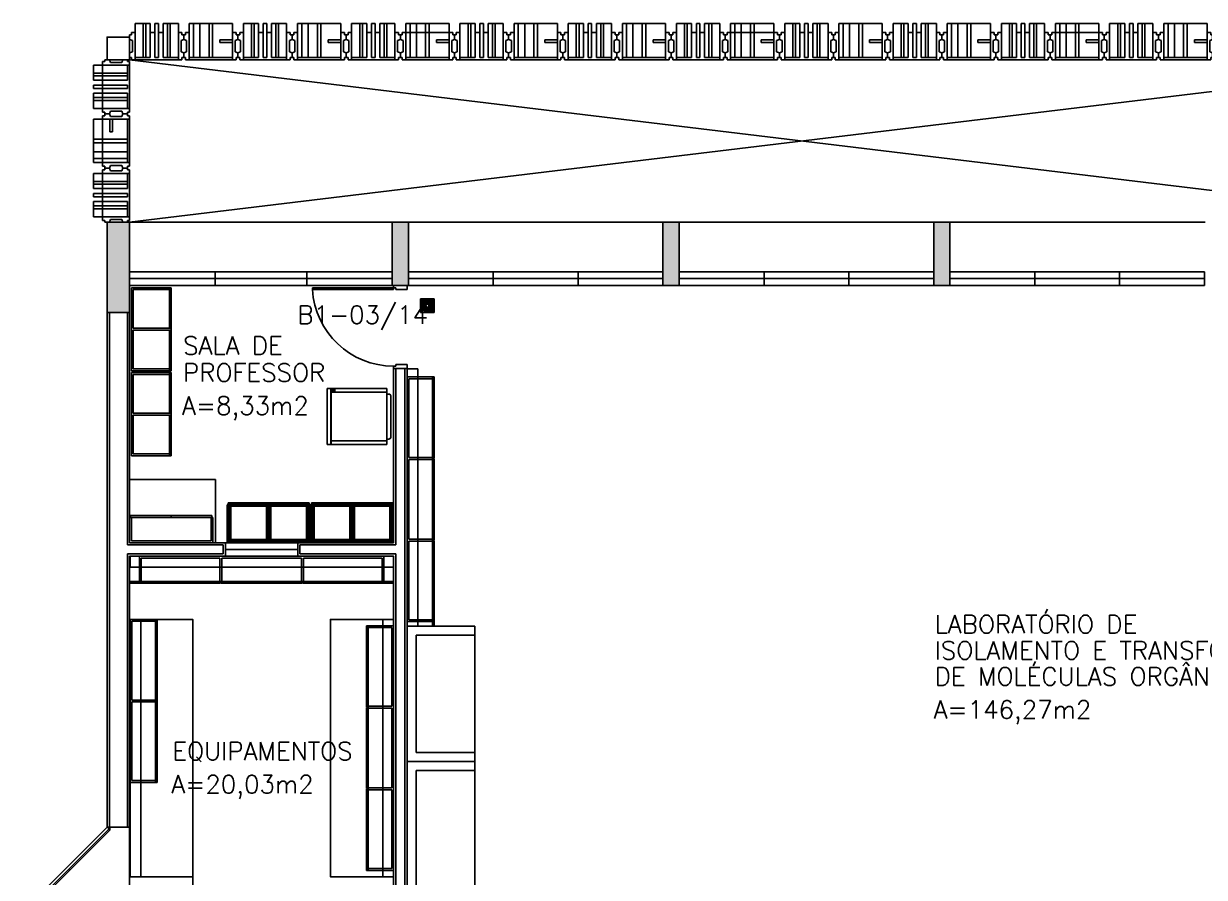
# Model space of a CAD drawing. Header units: inches. Extents: x -15 to 119, y -6 to 56.
# Drawn here: x -1.38 to 11.71, y 40.47 to 49.93 of the extents above; entities that cross this region are included whole.
import ezdxf

# ---------------------------------------------------------------- set-up
doc = ezdxf.new("R2010")
doc.units = ezdxf.units.IN
doc.header["$MEASUREMENT"] = 0
doc.header["$PDMODE"] = 1
doc.linetypes.add('HIDDEN', pattern=[9.525, 6.35, -3.175])
doc.linetypes.add('HIDDEN2', pattern=[4.7625, 3.175, -1.5875])
doc.layers.get('0').update_dxf_attribs({"linetype": 'CONTINUOUS'})
for name, color, linetype in [('ar-acesso', 2, 'CONTINUOUS'), ('ar-alv', 2, 'CONTINUOUS'), ('ar-armario180', 1, 'CONTINUOUS'), ('ar-armarioproj', 1, 'HIDDEN'), ('ar-brs', 1, 'CONTINUOUS'), ('ar-cap', 2, 'CONTINUOUS'), ('ar-castelo', 2, 'CONTINUOUS'), ('ar-copa', 1, 'CONTINUOUS'), ('ar-esq', 2, 'CONTINUOUS'), ('ar-estc', 3, 'CONTINUOUS'), ('ar-estc-b', 253, 'CONTINUOUS'), ('ar-porta', 1, 'CONTINUOUS'), ('ar-ralo', 1, 'CONTINUOUS'), ('ar-reboco', 2, 'CONTINUOUS'), ('ar-xis', 1, 'CONTINUOUS'), ('armario piso-teto', 2, 'CONTINUOUS'), ('armario-proj', 1, 'HIDDEN2'), ('armariop-t01', 1, 'CONTINUOUS'), ('banc', 1, 'CONTINUOUS'), ('brs-proj', 1, 'HIDDEN'), ('brs1', 2, 'CONTINUOUS'), ('brs2', 1, 'CONTINUOUS'), ('brs3', 1, 'CONTINUOUS'), ('brs4', 1, 'CONTINUOUS'), ('brs5', 1, 'CONTINUOUS'), ('cap01', 2, 'CONTINUOUS'), ('cap02', 1, 'CONTINUOUS'), ('cong', 7, 'CONTINUOUS'), ('COZ1', 1, 'CONTINUOUS'), ('COZ2', 1, 'CONTINUOUS'), ('ENDEREÇO', 2, 'CONTINUOUS'), ('esq-01', 3, 'CONTINUOUS'), ('esq-02', 2, 'CONTINUOUS'), ('estc-01', 3, 'CONTINUOUS'), ('h-estc', 8, 'CONTINUOUS'), ('ptm', 2, 'CONTINUOUS'), ('ralo', 1, 'HIDDEN2')]:
    doc.layers.add(name, color=color, linetype=linetype)
doc.styles.add('UNB-100', font='simplex.shx', dxfattribs={"height": 0.2})

# ---------------------------------------------------------------- blocks, each defined once
blk = doc.blocks.new('plr01-01p')
at = {"layer": 'h-estc'}
blk.add_hatch(color=256, dxfattribs=at).paths.add_polyline_path([(0.09, 0.075), (-0.09, 0.075), (-0.09, -0.625), (0.09, -0.625)])
at = {"layer": 'cong'}
blk.add_point((0, 0), dxfattribs=at)
at = {"layer": 'estc-01'}
blk.add_lwpolyline([(-0.09, 0.075), (-0.09, -0.625), (0.09, -0.625), (0.09, 0.075)], close=True, dxfattribs=at)
blk = doc.blocks.new('esq02-01p')
at = {"layer": 'cong'}
blk.add_point((0, 0), dxfattribs=at)
at = {"layer": 'esq-01'}
for p, q in [((2.91, 0), (0.09, 0)), ((1.03, -0.075), (1.03, 0.075)), ((1.97, -0.075), (1.97, 0.075))]:
    blk.add_line(p, q, dxfattribs=at)
at = {"layer": 'esq-02'}
blk.add_lwpolyline([(2.91, -0.075), (0.09, -0.075), (0.09, 0.075), (2.91, 0.075)], close=True, dxfattribs=at)
blk = doc.blocks.new('pm-90-01p')
at = {"layer": 'cong'}
blk.add_point((0, 0), dxfattribs=at)
at = {"layer": 'ptm'}
for p, q in [((0.105, 0.075), (0.105, 0.975)), ((0.125, 0.975), (0.105, 0.975)), ((0.125, 0.075), (0.125, 0.975)), ((0.105, 0.075), (0.08, 0.075)), ((0.08, 0.075), (0.08, -0.075)), ((0.125, 0.075), (0.105, 0.075)), ((0.125, 0.075), (0.105, 0.075)), ((0.105, 0.075), (0.105, 0.05)), ((0.125, 0.05), (0.105, 0.05)), ((0.125, 0.05), (0.125, -0.075)), ((0.955, 0.05), (0.955, -0.075)), ((0.955, 0.05), (0.975, 0.05)), ((0.975, 0.075), (1, 0.075)), ((0.975, 0.075), (0.975, 0.05)), ((1, 0.075), (1, -0.075)), ((0.08, -0.075), (0.125, -0.075)), ((1, -0.075), (0.955, -0.075))]:
    blk.add_line(p, q, dxfattribs=at)
at = {"layer": 'ptm', "color": 1}
blk.add_arc((0.073, 0.074), 0.902, 0.054, 86.687, dxfattribs=at)
blk = doc.blocks.new('esq03c-01p')
at = {"layer": 'cong'}
blk.add_point((0, 0), dxfattribs=at)
at = {"layer": 'esq-01'}
blk.add_line((-2.985, 0), (-0.075, 0), dxfattribs=at)
at = {"layer": 'esq-02'}
for p, q in [((-0.075, 0.075), (-2.985, 0.075)), ((-2.985, 0.075), (-2.985, -0.075)), ((-2.037, 0.075), (-2.037, -0.075)), ((-1.023, 0.075), (-1.023, -0.075)), ((-0.075, 0.075), (-0.075, -0.075)), ((-0.075, -0.075), (-2.985, -0.075))]:
    blk.add_line(p, q, dxfattribs=at)
blk = doc.blocks.new('plr01-02p')
at = {"layer": 'h-estc'}
blk.add_hatch(color=256, dxfattribs=at).paths.add_polyline_path([(0.125, 0.375), (-0.125, 0.375), (-0.125, -0.625), (0.125, -0.625)])
at = {"layer": 'cong'}
blk.add_point((0, 0), dxfattribs=at)
at = {"layer": 'estc-01'}
blk.add_lwpolyline([(-0.125, 0.375), (-0.125, -0.625), (0.125, -0.625), (0.125, 0.375)], close=True, dxfattribs=at)
blk = doc.blocks.new('brs01-01p-oeste')
at = {"layer": 'brs-proj'}
for p, q in [((0.92, -0.2), (0.92, 0.175)), ((2.12, -0.2), (2.12, 0.175))]:
    blk.add_line(p, q, dxfattribs=at)
at = {"layer": 'brs1'}
for p, q in [((0.18, -0.2), (0.18, 0.175)), ((0.228, 0.175), (0.18, 0.175)), ((0.228, -0.2), (0.228, 0.175)), ((0.372, -0.2), (0.372, 0.175)), ((0.372, 0.175), (0.42, 0.175)), ((0.42, -0.2), (0.42, 0.175)), ((0.707, -0.2), (0.707, 0.175)), ((0.778, 0.175), (0.707, 0.175)), ((0.778, -0.2), (0.778, 0.175)), ((1.38, -0.2), (1.38, 0.175)), ((1.428, 0.175), (1.38, 0.175)), ((1.428, -0.2), (1.428, 0.175)), ((1.572, -0.2), (1.572, 0.175)), ((1.572, 0.175), (1.62, 0.175)), ((1.62, -0.2), (1.62, 0.175)), ((1.907, -0.2), (1.907, 0.175)), ((1.978, 0.175), (1.907, 0.175)), ((1.978, -0.2), (1.978, 0.175)), ((2.58, -0.2), (2.58, 0.175)), ((2.628, 0.175), (2.58, 0.175)), ((2.628, -0.2), (2.628, 0.175)), ((2.772, -0.2), (2.772, 0.175)), ((2.772, 0.175), (2.82, 0.175)), ((2.82, -0.2), (2.82, 0.175)), ((0, 0.05), (0.02, 0.05)), ((0, 0.05), (0, 0)), ((0, 0), (0.03, -0.013)), ((0.02, 0.075), (0.06, 0.075)), ((0.02, 0.05), (0.02, 0.075)), ((0.06, 0.075), (0.06, -0.225)), ((0.54, 0.075), (0.54, -0.225)), ((0.58, 0.075), (0.54, 0.075)), ((0.6, 0), (0.57, -0.013)), ((0.58, 0.05), (0.58, 0.075)), ((0.6, 0.05), (0.58, 0.05)), ((0.6, 0.05), (0.62, 0.05)), ((0.6, 0.05), (0.6, 0)), ((0.6, 0.05), (0.6, 0)), ((0.6, 0), (0.63, -0.013)), ((0.62, 0.075), (0.66, 0.075)), ((0.62, 0.05), (0.62, 0.075)), ((0.66, 0.075), (0.66, -0.225)), ((1.14, 0.075), (1.14, -0.005)), ((1.18, 0.075), (1.14, 0.075)), ((1.2, 0), (1.17, -0.013)), ((1.18, 0.05), (1.18, 0.075)), ((1.2, 0.05), (1.18, 0.05)), ((1.2, 0.05), (1.22, 0.05)), ((1.2, 0.05), (1.2, 0)), ((1.2, 0.05), (1.2, 0)), ((1.2, 0), (1.23, -0.013)), ((1.22, 0.075), (1.26, 0.075)), ((1.22, 0.05), (1.22, 0.075)), ((1.26, 0.075), (1.26, -0.225)), ((1.74, 0.075), (1.74, -0.225)), ((1.78, 0.075), (1.74, 0.075)), ((1.8, 0), (1.77, -0.013)), ((1.78, 0.05), (1.78, 0.075)), ((1.8, 0.05), (1.78, 0.05)), ((1.8, 0.05), (1.82, 0.05)), ((1.8, 0.05), (1.8, 0)), ((1.8, 0.05), (1.8, 0)), ((1.8, 0), (1.83, -0.013)), ((1.82, 0.075), (1.86, 0.075)), ((1.82, 0.05), (1.82, 0.075)), ((1.86, 0.075), (1.86, -0.225)), ((2.34, 0.075), (2.34, -0.005)), ((2.38, 0.075), (2.34, 0.075)), ((2.4, 0), (2.37, -0.013)), ((2.38, 0.05), (2.38, 0.075)), ((2.4, 0.05), (2.38, 0.05)), ((2.4, 0.05), (2.42, 0.05)), ((2.4, 0.05), (2.4, 0)), ((2.4, 0.05), (2.4, 0)), ((2.4, 0), (2.43, -0.013)), ((2.42, 0.075), (2.46, 0.075)), ((2.42, 0.05), (2.42, 0.075)), ((2.46, 0.075), (2.46, -0.225)), ((2.94, 0.075), (2.94, -0.225)), ((2.98, 0.075), (2.94, 0.075)), ((3, 0), (2.97, -0.013)), ((2.98, 0.05), (2.98, 0.075)), ((3, 0.05), (2.98, 0.05)), ((3, 0.05), (3, 0)), ((0.03, -0.137), (0.03, -0.013)), ((0.57, -0.137), (0.57, -0.013)), ((0.63, -0.137), (0.63, -0.013)), ((1.14, -0.005), (1, -0.005)), ((1, -0.005), (1, -0.035)), ((1, -0.035), (1.14, -0.035)), ((1.14, -0.035), (1.14, -0.225)), ((1.17, -0.137), (1.17, -0.013)), ((1.23, -0.137), (1.23, -0.013)), ((1.77, -0.137), (1.77, -0.013)), ((1.83, -0.137), (1.83, -0.013)), ((2.34, -0.005), (2.2, -0.005)), ((2.2, -0.005), (2.2, -0.035)), ((2.2, -0.035), (2.34, -0.035)), ((2.34, -0.035), (2.34, -0.225)), ((2.37, -0.137), (2.37, -0.013)), ((2.43, -0.137), (2.43, -0.013)), ((2.97, -0.137), (2.97, -0.013)), ((0, -0.15), (0.03, -0.137)), ((0, -0.2), (0, -0.15)), ((0, -0.2), (0.02, -0.2)), ((0.02, -0.2), (0.02, -0.225)), ((0.02, -0.225), (0.06, -0.225)), ((0.228, -0.2), (0.18, -0.2)), ((0.372, -0.2), (0.42, -0.2)), ((0.58, -0.225), (0.54, -0.225)), ((0.6, -0.15), (0.57, -0.137)), ((0.58, -0.2), (0.58, -0.225)), ((0.6, -0.2), (0.58, -0.2)), ((0.6, -0.15), (0.63, -0.137)), ((0.6, -0.2), (0.6, -0.15)), ((0.6, -0.2), (0.6, -0.15)), ((0.6, -0.2), (0.62, -0.2)), ((0.62, -0.2), (0.62, -0.225)), ((0.62, -0.225), (0.66, -0.225)), ((1.18, -0.225), (1.14, -0.225)), ((1.2, -0.15), (1.17, -0.137)), ((1.18, -0.2), (1.18, -0.225)), ((1.2, -0.2), (1.18, -0.2)), ((1.2, -0.15), (1.23, -0.137)), ((1.2, -0.2), (1.2, -0.15)), ((1.2, -0.2), (1.2, -0.15)), ((1.2, -0.2), (1.22, -0.2)), ((1.22, -0.2), (1.22, -0.225)), ((1.22, -0.225), (1.26, -0.225)), ((1.428, -0.2), (1.38, -0.2)), ((1.572, -0.2), (1.62, -0.2)), ((1.78, -0.225), (1.74, -0.225)), ((1.8, -0.15), (1.77, -0.137)), ((1.78, -0.2), (1.78, -0.225)), ((1.8, -0.2), (1.78, -0.2)), ((1.8, -0.15), (1.83, -0.137)), ((1.8, -0.2), (1.8, -0.15)), ((1.8, -0.2), (1.8, -0.15)), ((1.8, -0.2), (1.82, -0.2)), ((1.82, -0.2), (1.82, -0.225)), ((1.82, -0.225), (1.86, -0.225)), ((1.978, -0.2), (1.907, -0.2)), ((2.38, -0.225), (2.34, -0.225)), ((2.4, -0.15), (2.37, -0.137)), ((2.38, -0.2), (2.38, -0.225)), ((2.4, -0.2), (2.38, -0.2)), ((2.4, -0.15), (2.43, -0.137)), ((2.4, -0.2), (2.4, -0.15)), ((2.4, -0.2), (2.4, -0.15)), ((2.4, -0.2), (2.42, -0.2)), ((2.42, -0.2), (2.42, -0.225)), ((2.42, -0.225), (2.46, -0.225)), ((2.628, -0.2), (2.58, -0.2)), ((2.772, -0.2), (2.82, -0.2)), ((2.98, -0.225), (2.94, -0.225)), ((3, -0.15), (2.97, -0.137)), ((2.98, -0.2), (2.98, -0.225)), ((3, -0.2), (2.98, -0.2)), ((3, -0.2), (3, -0.15))]:
    blk.add_line(p, q, dxfattribs=at)
at = {"layer": 'brs2'}
for p, q in [((0.228, 0.075), (0.28, 0.075)), ((0.372, 0.075), (0.32, 0.075)), ((1.428, 0.075), (1.48, 0.075)), ((1.572, 0.075), (1.52, 0.075)), ((2.628, 0.075), (2.68, 0.075)), ((2.772, 0.075), (2.72, 0.075)), ((0.54, -0.225), (0.06, -0.225)), ((1.14, -0.225), (0.66, -0.225)), ((1.74, -0.225), (1.26, -0.225)), ((2.34, -0.225), (1.86, -0.225)), ((2.94, -0.225), (2.46, -0.225))]:
    blk.add_line(p, q, dxfattribs=at)
at = {"layer": 'brs3'}
for p, q in [((0.15, 0.175), (0.18, 0.175)), ((0.45, 0.175), (0.42, 0.175)), ((1.35, 0.175), (1.38, 0.175)), ((1.65, 0.175), (1.62, 0.175)), ((2.55, 0.175), (2.58, 0.175)), ((2.85, 0.175), (2.82, 0.175)), ((0.15, -0.2), (0.18, -0.2)), ((0.45, -0.2), (0.42, -0.2)), ((0.778, -0.2), (0.707, -0.2)), ((1.35, -0.2), (1.38, -0.2)), ((1.65, -0.2), (1.62, -0.2)), ((2.55, -0.2), (2.58, -0.2)), ((2.85, -0.2), (2.82, -0.2))]:
    blk.add_line(p, q, dxfattribs=at)
at = {"layer": 'brs4'}
for p, q in [((0.06, 0.075), (0.06, 0.175)), ((0.15, 0.175), (0.06, 0.175)), ((0.15, 0.175), (0.15, -0.2)), ((0.28, 0.175), (0.28, -0.2)), ((0.32, 0.175), (0.28, 0.175)), ((0.32, 0.175), (0.32, -0.2)), ((0.45, 0.175), (0.54, 0.175)), ((0.45, 0.175), (0.45, -0.2)), ((0.54, 0.075), (0.54, 0.175)), ((0.66, 0.075), (0.66, 0.175)), ((0.707, 0.175), (0.66, 0.175)), ((0.88, 0.175), (0.778, 0.175)), ((0.88, 0.175), (1.14, 0.175)), ((0.88, -0.2), (0.88, 0.175)), ((1.14, 0.075), (1.14, 0.175)), ((1.26, 0.075), (1.26, 0.175)), ((1.35, 0.175), (1.26, 0.175)), ((1.35, 0.175), (1.35, -0.2)), ((1.48, 0.175), (1.48, -0.2)), ((1.52, 0.175), (1.48, 0.175)), ((1.52, 0.175), (1.52, -0.2)), ((1.65, 0.175), (1.74, 0.175)), ((1.65, 0.175), (1.65, -0.2)), ((1.74, 0.075), (1.74, 0.175)), ((1.86, 0.075), (1.86, 0.175)), ((1.907, 0.175), (1.86, 0.175)), ((2.08, 0.175), (1.978, 0.175)), ((2.08, 0.175), (2.34, 0.175)), ((2.08, -0.2), (2.08, 0.175)), ((2.34, 0.075), (2.34, 0.175)), ((2.46, 0.075), (2.46, 0.175)), ((2.55, 0.175), (2.46, 0.175)), ((2.55, 0.175), (2.55, -0.2)), ((2.68, 0.175), (2.68, -0.2)), ((2.72, 0.175), (2.68, 0.175)), ((2.72, 0.175), (2.72, -0.2)), ((2.85, 0.175), (2.94, 0.175)), ((2.85, 0.175), (2.85, -0.2)), ((2.94, 0.075), (2.94, 0.175)), ((0.15, -0.2), (0.06, -0.2)), ((0.32, -0.2), (0.28, -0.2)), ((0.45, -0.2), (0.54, -0.2)), ((0.707, -0.2), (0.66, -0.2)), ((0.778, -0.2), (0.88, -0.2)), ((1.14, -0.2), (0.88, -0.2)), ((1.35, -0.2), (1.26, -0.2)), ((1.52, -0.2), (1.48, -0.2)), ((1.65, -0.2), (1.74, -0.2)), ((1.907, -0.2), (1.86, -0.2)), ((1.978, -0.2), (2.08, -0.2)), ((2.34, -0.2), (2.08, -0.2)), ((2.55, -0.2), (2.46, -0.2)), ((2.72, -0.2), (2.68, -0.2)), ((2.85, -0.2), (2.94, -0.2))]:
    blk.add_line(p, q, dxfattribs=at)
at = {"layer": 'brs5'}
for p, q in [((1.14, -0.035), (1.14, -0.005)), ((2.34, -0.035), (2.34, -0.005))]:
    blk.add_line(p, q, dxfattribs=at)
at = {"layer": 'cong'}
for p in [(0, 0), (1.2, 0), (1.2, 0), (2.4, 0), (2.4, 0)]:
    blk.add_point(p, dxfattribs=at)
blk = doc.blocks.new('BRS01-01C-')
at = {"layer": 'brs-proj'}
for p, q in [((-0.075, 0.54), (-0.075, 0.06)), ((0.2, 0.28), (-0.175, 0.28))]:
    blk.add_line(p, q, dxfattribs=at)
at = {"layer": 'brs1'}
for p, q in [((-0.075, 0.58), (-0.075, 0.54)), ((-0.05, 0.58), (-0.075, 0.58)), ((-0.075, 0.54), (0.225, 0.54)), ((-0.05, 0.6), (-0.05, 0.58)), ((-0.05, 0.6), (0, 0.6)), ((0, 0.6), (0.013, 0.57)), ((0.137, 0.57), (0.013, 0.57)), ((0.15, 0.6), (0.137, 0.57)), ((0.2, 0.6), (0.15, 0.6)), ((0.2, 0.6), (0.2, 0.58)), ((0.2, 0.58), (0.225, 0.58)), ((0.225, 0.58), (0.225, 0.54)), ((-0.075, 0.06), (0.005, 0.06)), ((-0.075, 0.02), (-0.075, 0.06)), ((-0.05, 0.02), (-0.075, 0.02)), ((-0.05, 0), (-0.05, 0.02)), ((-0.05, 0), (0, 0)), ((0, 0), (0.013, 0.03)), ((0.137, 0.03), (0.013, 0.03)), ((0.035, 0.06), (0.225, 0.06)), ((0.15, 0), (0.137, 0.03)), ((0.2, 0), (0.15, 0)), ((0.2, 0.02), (0.225, 0.02)), ((0.2, 0), (0.2, 0.02)), ((0.225, 0.02), (0.225, 0.06))]:
    blk.add_line(p, q, dxfattribs=at)
at = {"layer": 'brs2'}
blk.add_line((0.225, 0.06), (0.225, 0.54), dxfattribs=at)
at = {"layer": 'brs3'}
for p, q in [((0.2, 0.493), (-0.175, 0.493)), ((-0.175, 0.422), (-0.175, 0.493)), ((0.2, 0.422), (-0.175, 0.422)), ((0.2, 0.422), (0.2, 0.493)), ((0.005, 0.06), (0.005, 0.2)), ((0.005, 0.2), (0.035, 0.2)), ((0.035, 0.2), (0.035, 0.06))]:
    blk.add_line(p, q, dxfattribs=at)
at = {"layer": 'brs4'}
for p, q in [((-0.075, 0.54), (-0.175, 0.54)), ((-0.175, 0.493), (-0.175, 0.54)), ((0.2, 0.493), (0.2, 0.54)), ((-0.175, 0.32), (-0.175, 0.06)), ((0.2, 0.32), (-0.175, 0.32)), ((0.2, 0.06), (0.2, 0.32)), ((-0.075, 0.06), (-0.175, 0.06))]:
    blk.add_line(p, q, dxfattribs=at)
at = {"layer": 'brs4', "color": 1}
for p, q in [((-0.175, 0.32), (-0.175, 0.422)), ((0.2, 0.422), (0.2, 0.32))]:
    blk.add_line(p, q, dxfattribs=at)
at = {"layer": 'brs5'}
blk.add_line((-0.075, 0.06), (-0.075, 0.54), dxfattribs=at)
at = {"layer": 'brs5', "color": 2}
blk.add_line((0.035, 0.06), (0.005, 0.06), dxfattribs=at)
at = {"layer": 'cong'}
blk.add_point((0, 0), dxfattribs=at)
blk = doc.blocks.new('BRS01-02C')
at = {"layer": 'brs-proj'}
for p, q in [((0.06, 0.075), (0.228, 0.075)), ((0.28, 0.075), (0.32, 0.075)), ((0.54, 0.075), (0.372, 0.075))]:
    blk.add_line(p, q, dxfattribs=at)
at = {"layer": 'brs1'}
for p, q in [((0, 0.05), (0.02, 0.05)), ((0, 0.05), (0, 0)), ((0, 0), (0.03, -0.013)), ((0.02, 0.075), (0.06, 0.075)), ((0.02, 0.05), (0.02, 0.075)), ((0.06, 0.075), (0.06, -0.225)), ((0.54, 0.075), (0.54, -0.225)), ((0.58, 0.075), (0.54, 0.075)), ((0.6, 0), (0.57, -0.013)), ((0.58, 0.05), (0.58, 0.075)), ((0.6, 0.05), (0.58, 0.05)), ((0.6, 0.05), (0.6, 0)), ((0.03, -0.137), (0.03, -0.013)), ((0.57, -0.137), (0.57, -0.013)), ((0, -0.15), (0.03, -0.137)), ((0, -0.2), (0, -0.15)), ((0, -0.2), (0.02, -0.2)), ((0.02, -0.2), (0.02, -0.225)), ((0.02, -0.225), (0.06, -0.225)), ((0.58, -0.225), (0.54, -0.225)), ((0.6, -0.15), (0.57, -0.137)), ((0.58, -0.2), (0.58, -0.225)), ((0.6, -0.2), (0.58, -0.2)), ((0.6, -0.2), (0.6, -0.15))]:
    blk.add_line(p, q, dxfattribs=at)
at = {"layer": 'brs2'}
for p, q in [((0.228, 0.075), (0.28, 0.075)), ((0.372, 0.075), (0.32, 0.075)), ((0.54, -0.225), (0.06, -0.225))]:
    blk.add_line(p, q, dxfattribs=at)
at = {"layer": 'brs3'}
for p, q in [((0.18, -0.2), (0.18, 0.175)), ((0.228, 0.175), (0.18, 0.175)), ((0.228, -0.2), (0.228, 0.175)), ((0.372, -0.2), (0.372, 0.175)), ((0.372, 0.175), (0.42, 0.175)), ((0.42, -0.2), (0.42, 0.175)), ((0.228, -0.2), (0.18, -0.2)), ((0.372, -0.2), (0.42, -0.2))]:
    blk.add_line(p, q, dxfattribs=at)
at = {"layer": 'brs4'}
for p, q in [((0.06, 0.075), (0.06, 0.175)), ((0.15, 0.175), (0.06, 0.175)), ((0.15, 0.175), (0.15, -0.2)), ((0.28, 0.175), (0.28, -0.2)), ((0.32, 0.175), (0.28, 0.175)), ((0.32, 0.175), (0.32, -0.2)), ((0.45, 0.175), (0.54, 0.175)), ((0.45, 0.175), (0.45, -0.2)), ((0.54, 0.075), (0.54, 0.175)), ((0.15, -0.2), (0.06, -0.2)), ((0.32, -0.2), (0.28, -0.2)), ((0.45, -0.2), (0.54, -0.2))]:
    blk.add_line(p, q, dxfattribs=at)
at = {"layer": 'brs4', "color": 3}
for p, q in [((0.15, 0.175), (0.18, 0.175)), ((0.45, 0.175), (0.42, 0.175)), ((0.15, -0.2), (0.18, -0.2)), ((0.45, -0.2), (0.42, -0.2))]:
    blk.add_line(p, q, dxfattribs=at)
at = {"layer": 'cong'}
blk.add_point((0, 0), dxfattribs=at)
blk = doc.blocks.new('cp-01p')
at = {"layer": 'cap01'}
for p, q in [((-0.75, 0.75), (-0.75, 0.65)), ((-0.75, 0.75), (0, 0.75)), ((-0.725, 0.75), (0, 0.75)), ((0, -0.75), (0, 0.75)), ((-0.75, 0.65), (-0.1, 0.65)), ((-0.1, -0.65), (-0.1, 0.65)), ((-0.75, -0.65), (-0.1, -0.65)), ((-0.75, -0.65), (-0.75, -0.75)), ((-0.75, -0.75), (0, -0.75))]:
    blk.add_line(p, q, dxfattribs=at)
at = {"layer": 'cap02'}
blk.add_line((-0.75, 0.65), (-0.75, -0.65), dxfattribs=at)
blk = doc.blocks.new('esq49-01p')
at = {"layer": 'cong'}
blk.add_point((0, 0), dxfattribs=at)
at = {"layer": 'esq-01', "color": 1}
for p, q in [((0.027, 0.11), (0.925, 1.008)), ((0.034, 0.095), (0.925, 0.986)), ((1.823, 0.11), (0.925, 1.008)), ((0.925, 0.986), (0.925, 1.008)), ((1.816, 0.095), (0.925, 0.986)), ((0, 0.11), (0.027, 0.11)), ((0, 0.095), (0.034, 0.095)), ((0.027, 0.11), (0.034, 0.095)), ((1.823, 0.11), (1.816, 0.095)), ((1.85, 0.095), (1.816, 0.095)), ((1.85, 0.11), (1.823, 0.11))]:
    blk.add_line(p, q, dxfattribs=at)
at = {"layer": 'esq-01'}
for p, q in [((0.479, 0.541), (0.469, 0.551)), ((1.371, 0.541), (1.381, 0.551))]:
    blk.add_line(p, q, dxfattribs=at)
at = {"layer": 'esq-02'}
for p, q in [((0, 0.125), (0.925, 1.05)), ((1.85, 0.125), (0.925, 1.05)), ((0, -0.125), (0, 0.125)), ((1.85, -0.125), (1.85, 0.125)), ((0, -0.125), (1.85, -0.125))]:
    blk.add_line(p, q, dxfattribs=at)
blk = doc.blocks.new('bnc-14p')
at = {"layer": 'banc'}
blk.add_lwpolyline([(-1.2, 0), (1.3, 0), (1.3, 0.7), (-1.2, 0.7)], close=True, dxfattribs=at)
at = {"layer": 'cong'}
blk.add_point((0, 0), dxfattribs=at)
blk = doc.blocks.new('bnc-09p')
at = {"layer": 'banc'}
blk.add_lwpolyline([(-1.425, 0), (1.425, 0), (1.425, 0.7), (-1.425, 0.7)], close=True, dxfattribs=at)
at = {"layer": 'cong'}
blk.add_point((0, 0), dxfattribs=at)
blk = doc.blocks.new('mob-ar5')
at = {"layer": 'armario piso-teto'}
for p, q in [((-0.48, 0.44), (0.44, 0.44)), ((-0.48, 0.42), (-0.48, 0.44)), ((-0.48, 0.44), (-0.48, 0.42)), ((-0.48, 0.42), (-0.48, 0)), ((-0.46, 0.42), (-0.48, 0.42)), ((-0.47, 0.42), (-0.03, 0.42)), ((-0.46, 0.42), (-0.46, 0.02)), ((-0.03, 0.44), (-0.03, 0.02)), ((-0.03, 0.44), (-0.03, 0.42)), ((-0.01, 0.44), (-0.01, 0.42)), ((-0.01, 0.44), (-0.01, 0.02)), ((-0.01, 0.42), (0.42, 0.42)), ((0.42, 0.42), (0.42, 0.02)), ((0.42, 0.42), (0.44, 0.42)), ((0.44, 0.44), (0.44, 0)), ((-0.48, 0), (0.44, 0)), ((-0.46, 0.02), (-0.03, 0.02)), ((-0.01, 0.02), (0.42, 0.02))]:
    blk.add_line(p, q, dxfattribs=at)
at = {"layer": 'cong'}
blk.add_point((0, 0), dxfattribs=at)
blk = doc.blocks.new('GLDR-01P')
at = {"layer": 'COZ1', "color": 2}
for p, q in [((310, -65), (-310, -65)), ((-310, -65), (-310, -725)), ((310, -725), (310, -65)), ((-310, -725), (310, -725))]:
    blk.add_line(p, q, dxfattribs=at)
at = {"layer": 'COZ2', "color": 2}
for p, q in [((-270, -65), (-270, -680)), ((-250, -40), (-250, -65)), ((230, -20), (-230, -20)), ((250, -65), (250, -40)), ((270, -680), (270, -65)), ((270, -640), (310, -640)), ((-310, -680), (310, -680)), ((-310, -685), (310, -685))]:
    blk.add_line(p, q, dxfattribs=at)
blk.add_circle((290, -660), 9.23, dxfattribs=at)
for centre, start, end in [((-230, -40), 90, 180), ((230, -40), 0, 90)]:
    blk.add_arc(centre, 20, start, end, dxfattribs=at)
blk = doc.blocks.new('mob-ar3')
at = {"layer": 'ar-armarioproj'}
for p, q in [((-1.3825, 0), (-1.3825, 0.3)), ((-0.49, 0.3), (-1.3825, 0.3)), ((-1.3825, 0.28), (-1.3825, 0.3)), ((-1.3825, 0.28), (-1.3825, 0.3)), ((-0.48, 0.28), (-1.3825, 0.28)), ((-1.3625, 0.02), (-1.3625, 0.28)), ((-0.9325, 0.28), (-0.9325, 0.3)), ((-0.49, 0.3), (-0.4825, 0.3)), ((-0.49, 0.28), (-0.49, 0.02)), ((-0.4825, 0.28), (-0.4825, 0.3)), ((0.425, 0.28), (-0.48, 0.28)), ((-0.4775, 0.3), (-0.47, 0.3)), ((-0.4775, 0.28), (-0.4775, 0.3)), ((0.415, 0.3), (-0.47, 0.3)), ((-0.47, 0.28), (-0.47, 0.02)), ((-0.0275, 0.28), (-0.0275, 0.3)), ((0.415, 0.3), (0.4225, 0.3)), ((0.415, 0.02), (0.415, 0.28)), ((0.4225, 0.28), (0.4225, 0.3)), ((0.425, 0.28), (1.3275, 0.28)), ((0.4275, 0.28), (0.4275, 0.3)), ((0.4275, 0.3), (0.435, 0.3)), ((0.435, 0.3), (1.3075, 0.3)), ((0.435, 0.02), (0.435, 0.28)), ((0.8775, 0.28), (0.8775, 0.3)), ((1.3075, 0.3), (1.3275, 0.3)), ((1.3075, 0.02), (1.3075, 0.28)), ((1.3275, 0), (1.3275, 0.3)), ((-0.49, 0.02), (-1.3625, 0.02)), ((0.415, 0.02), (-0.47, 0.02)), ((0.435, 0.02), (1.3075, 0.02)), ((1.3275, 0), (-1.3825, 0))]:
    blk.add_line(p, q, dxfattribs=at)
at = {"layer": 'cong'}
blk.add_point((-0.025, 0), dxfattribs=at)
blk = doc.blocks.new('mob-ar2')
at = {"layer": 'ar-armarioproj'}
for p, q in [((-0.9025, 0.3), (-0.9025, 0)), ((-0.0025, 0.3), (-0.9025, 0.3)), ((-0.8825, 0.28), (-0.9025, 0.28)), ((-0.01, 0.28), (-0.8925, 0.28)), ((-0.8825, 0.28), (-0.8825, 0.02)), ((-0.4525, 0.28), (-0.4525, 0.3)), ((-0.01, 0.28), (-0.01, 0.02)), ((-0.01, 0.28), (0.01, 0.28)), ((-0.0025, 0.28), (-0.0025, 0.3)), ((0.9025, 0.3), (0.0025, 0.3)), ((0.0025, 0.28), (0.0025, 0.3)), ((0.01, 0.28), (0.01, 0.02)), ((0.8925, 0.28), (0.01, 0.28)), ((0.4525, 0.28), (0.4525, 0.3)), ((0.8825, 0.28), (0.8825, 0.02)), ((0.8825, 0.28), (0.9025, 0.28)), ((0.9025, 0.28), (0.9025, 0.3)), ((0.9025, 0.28), (0.9025, 0)), ((-0.01, 0.02), (-0.8825, 0.02)), ((0.01, 0), (-0.01, 0)), ((0.8825, 0.02), (0.01, 0.02)), ((-0.01, 0), (-0.9025, 0)), ((0.8825, 0), (0.01, 0)), ((0.9025, 0), (0.8825, 0))]:
    blk.add_line(p, q, dxfattribs=at)
at = {"layer": 'cong'}
blk.add_point((0, 0), dxfattribs=at)
blk = doc.blocks.new('mob-ar5m')
at = {"layer": 'armario piso-teto'}
for p, q in [((-0.48, 0.42), (-0.48, 0)), ((-0.455, 0.42), (-0.48, 0.42)), ((-0.47, 0.44), (-0.0225, 0.44)), ((-0.47, 0.41), (-0.47, 0.01)), ((-0.47, 0.41), (-0.455, 0.41)), ((-0.46, 0.43), (-0.0325, 0.43)), ((-0.455, 0.41), (-0.455, 0.42)), ((-0.03, 0.42), (-0.03, 0.02)), ((-0.0175, 0.44), (0.43, 0.44)), ((-0.01, 0.42), (-0.01, 0.02)), ((-0.0075, 0.43), (0.42, 0.43)), ((0.415, 0.42), (0.44, 0.42)), ((0.415, 0.41), (0.415, 0.42)), ((0.43, 0.41), (0.415, 0.41)), ((0.43, 0.41), (0.43, 0.01)), ((0.44, 0.42), (0.44, 0)), ((-0.48, 0), (-0.455, 0)), ((-0.47, 0.035), (-0.46, 0.035)), ((-0.47, 0.01), (0.43, 0.01)), ((-0.46, 0.035), (-0.46, 0.02)), ((-0.46, 0.02), (0.42, 0.02)), ((-0.455, 0.01), (-0.455, 0)), ((0.415, 0.01), (0.415, 0)), ((0.44, 0), (0.415, 0)), ((0.42, 0.035), (0.42, 0.02)), ((0.43, 0.035), (0.42, 0.035))]:
    blk.add_line(p, q, dxfattribs=at)
at = {"layer": 'armario piso-teto', "linetype": 'Continuous'}
for p, q in [((-0.47, 0.42), (-0.47, 0.44)), ((-0.46, 0.42), (-0.46, 0.43)), ((-0.0325, 0.42), (-0.0325, 0.43)), ((-0.0325, 0.42), (-0.0075, 0.42)), ((-0.0225, 0.42), (-0.0225, 0.44)), ((-0.0225, 0.42), (-0.0225, 0.44)), ((-0.02, 0.42), (-0.02, 0.405)), ((-0.0175, 0.42), (-0.0175, 0.44)), ((-0.0175, 0.42), (-0.0175, 0.44)), ((-0.0075, 0.42), (-0.0075, 0.43)), ((0.42, 0.42), (0.42, 0.43)), ((0.43, 0.42), (0.43, 0.44)), ((-0.02, 0.02), (-0.02, 0.035))]:
    blk.add_line(p, q, dxfattribs=at)
at = {"layer": 'armario-proj', "linetype": 'HIDDEN2'}
for p, q in [((-0.455, 0.41), (-0.44, 0.41)), ((-0.44, 0.41), (-0.44, 0.02)), ((-0.045, 0.41), (-0.045, 0.02)), ((-0.03, 0.41), (-0.045, 0.41)), ((0.005, 0.41), (0.005, 0.02)), ((0.4, 0.41), (0.4, 0.02)), ((-0.44, 0.035), (-0.045, 0.035)), ((0.005, 0.035), (0.4, 0.035))]:
    blk.add_line(p, q, dxfattribs=at)
at = {"layer": 'armariop-t01', "linetype": 'Continuous'}
for p, q in [((-0.455, 0.42), (-0.0325, 0.42)), ((-0.455, 0.41), (-0.455, 0.02)), ((-0.45, 0.41), (-0.035, 0.41)), ((-0.45, 0.41), (-0.45, 0.025)), ((-0.445, 0.405), (-0.04, 0.405)), ((-0.445, 0.405), (-0.445, 0.03)), ((-0.01, 0.41), (0.005, 0.41)), ((0.415, 0.42), (-0.0075, 0.42)), ((0.41, 0.41), (-0.005, 0.41)), ((0.405, 0.405), (0, 0.405)), ((0.4, 0.4099), (0.415, 0.4099)), ((0.405, 0.405), (0.405, 0.03)), ((0.41, 0.41), (0.41, 0.025)), ((0.415, 0.41), (0.415, 0.02)), ((-0.455, 0), (0.415, 0))]:
    blk.add_line(p, q, dxfattribs=at)
at = {"layer": 'armariop-t01'}
for p, q in [((-0.04, 0.405), (-0.04, 0.03)), ((-0.035, 0.41), (-0.035, 0.025)), ((-0.005, 0.41), (-0.005, 0.025)), ((0, 0.405), (0, 0.03)), ((-0.45, 0.025), (-0.035, 0.025)), ((-0.445, 0.03), (-0.04, 0.03)), ((0.41, 0.025), (-0.005, 0.025)), ((0.405, 0.03), (0, 0.03))]:
    blk.add_line(p, q, dxfattribs=at)
at = {"layer": 'cong'}
blk.add_point((0, 0), dxfattribs=at)
blk = doc.blocks.new('bnc-10p')
at = {"layer": 'banc'}
blk.add_lwpolyline([(-0.475, 0), (0.475, 0), (0.475, 0.7), (-0.475, 0.7)], close=True, dxfattribs=at)
at = {"layer": 'cong'}
blk.add_point((0, 0), dxfattribs=at)
blk = doc.blocks.new('mob-ar1')
at = {"layer": 'ar-armarioproj'}
for p, q in [((0.46125, 0.28), (-0.46125, 0.28)), ((-0.46125, 0), (-0.46125, 0.28)), ((0.44125, 0.3), (-0.45125, 0.3)), ((-0.45125, 0.28), (-0.45125, 0.3)), ((-0.45125, 0.28), (-0.45125, 0.3)), ((-0.44125, 0.02), (-0.44125, 0.28)), ((-0.00125, 0.28), (-0.00125, 0.3)), ((0.44125, 0.3), (0.44875, 0.3)), ((0.44125, 0.28), (0.44125, 0.02)), ((0.44875, 0.28), (0.44875, 0.3)), ((0.46125, 0.28), (0.46125, 0)), ((0.46125, 0), (-0.46125, 0)), ((0.44125, 0.02), (-0.44125, 0.02))]:
    blk.add_line(p, q, dxfattribs=at)
at = {"layer": 'cong'}
blk.add_point((0, 0), dxfattribs=at)
blk = doc.blocks.new('ralo-15cm')
at = {"layer": 'ralo'}
h = blk.add_hatch(dxfattribs=at)
h.set_pattern_fill('DOTS', color=256, scale=0.005, style=0)
h.set_pattern_definition([(0, (-210.436618, -163.386024), (0.00396875, 0.0079375), [0, -0.0079375])])
h.paths.add_polyline_path([(0.07, 0.064, 0.109147), (0.065, 0.07), (0.044, 0.07, 0.234403), (0.037, 0.056, 0.031938), (0.037, 0.054, -0.085518), (0.053, 0.038, 0.304982), (0.07, 0.048)])
h.paths.add_polyline_path([(-0.047, 0.07), (-0.065, 0.07, 0.101422), (-0.07, 0.065), (-0.07, 0.047, 0.322568), (-0.052, 0.04, -0.06492), (-0.04, 0.051, 0.065904), (-0.039, 0.056, 0.253091)])
h.paths.add_polyline_path([(-0.054, -0.037, 0.248259), (-0.07, -0.043), (-0.07, -0.068, 0.039546), (-0.068, -0.07), (-0.044, -0.07, 0.224729), (-0.037, -0.055, 0.030017), (-0.037, -0.053, -0.089405)])
h.paths.add_polyline_path([(0.07, -0.042, 0.270307), (0.052, -0.039, -0.063767), (0.041, -0.051, 0.073161), (0.04, -0.056, 0.228135), (0.047, -0.07), (0.069, -0.07, 0.013274), (0.07, -0.069)])
at = {"layer": 'cong'}
blk.add_point((0, 0), dxfattribs=at)
at = {"layer": 'ralo'}
for p, q in [((-0.062, 0.002), (-0.065, 0.002)), ((-0.047, 0.002), (-0.059, 0.002)), ((-0.055, 0.029), (-0.058, 0.03)), ((-0.052, 0.033), (-0.055, 0.035)), ((-0.042, 0.021), (-0.053, 0.027)), ((-0.039, 0.026), (-0.05, 0.032)), ((-0.027, 0.002), (-0.044, 0.002)), ((-0.024, 0.011), (-0.04, 0.02)), ((-0.022, 0.015), (-0.037, 0.024)), ((-0.033, 0.052), (-0.035, 0.055)), ((-0.015, 0.022), (-0.032, 0.05)), ((-0.029, 0.055), (-0.03, 0.058)), ((-0.011, 0.024), (-0.027, 0.053)), ((-0.009, 0.002), (-0.024, 0.002)), ((-0.009, 0.002), (-0.022, 0.01)), ((-0.007, 0.007), (-0.02, 0.014)), ((-0.007, 0.007), (-0.014, 0.02)), ((-0.003, 0.009), (-0.01, 0.022)), ((-0.003, 0.062), (-0.003, 0.065)), ((-0.003, 0.027), (-0.003, 0.059)), ((-0.003, 0.009), (-0.003, 0.024)), ((0.002, 0.062), (0.002, 0.065)), ((0.002, 0.027), (0.002, 0.059)), ((0.002, 0.009), (0.002, 0.024)), ((0.002, 0.009), (0.01, 0.022)), ((0.007, 0.007), (0.014, 0.02)), ((0.007, 0.007), (0.02, 0.014)), ((0.009, 0.002), (0.022, 0.01)), ((0.009, 0.002), (0.024, 0.002)), ((0.011, 0.024), (0.027, 0.053)), ((0.015, 0.022), (0.032, 0.05)), ((0.022, 0.015), (0.05, 0.032)), ((0.024, 0.011), (0.053, 0.027)), ((0.027, 0.002), (0.044, 0.002)), ((0.029, 0.055), (0.03, 0.058)), ((0.033, 0.052), (0.035, 0.055)), ((0.047, 0.002), (0.059, 0.002)), ((0.052, 0.033), (0.055, 0.035)), ((0.055, 0.029), (0.058, 0.03)), ((0.062, 0.002), (0.065, 0.002)), ((-0.062, -0.003), (-0.065, -0.003)), ((-0.047, -0.003), (-0.059, -0.003)), ((-0.055, -0.029), (-0.058, -0.03)), ((-0.052, -0.033), (-0.055, -0.035)), ((-0.042, -0.021), (-0.053, -0.027)), ((-0.039, -0.026), (-0.05, -0.032)), ((-0.027, -0.003), (-0.044, -0.003)), ((-0.024, -0.011), (-0.04, -0.02)), ((-0.022, -0.015), (-0.037, -0.024)), ((-0.033, -0.052), (-0.035, -0.055)), ((-0.026, -0.039), (-0.032, -0.05)), ((-0.029, -0.055), (-0.03, -0.058)), ((-0.021, -0.042), (-0.027, -0.053)), ((-0.009, -0.003), (-0.024, -0.003)), ((-0.015, -0.022), (-0.024, -0.037)), ((-0.009, -0.003), (-0.022, -0.01)), ((-0.007, -0.007), (-0.02, -0.014)), ((-0.011, -0.024), (-0.02, -0.04)), ((-0.007, -0.007), (-0.014, -0.02)), ((-0.003, -0.009), (-0.01, -0.022)), ((-0.003, -0.009), (-0.003, -0.024)), ((-0.003, -0.027), (-0.003, -0.044)), ((-0.003, -0.047), (-0.003, -0.059)), ((-0.003, -0.062), (-0.003, -0.065)), ((0.002, -0.009), (0.002, -0.024)), ((0.002, -0.009), (0.01, -0.022)), ((0.002, -0.027), (0.002, -0.044)), ((0.002, -0.047), (0.002, -0.059)), ((0.002, -0.062), (0.002, -0.065)), ((0.007, -0.007), (0.02, -0.014)), ((0.007, -0.007), (0.014, -0.02)), ((0.009, -0.003), (0.024, -0.003)), ((0.009, -0.003), (0.022, -0.01)), ((0.011, -0.024), (0.02, -0.04)), ((0.015, -0.022), (0.024, -0.037)), ((0.021, -0.042), (0.027, -0.053)), ((0.022, -0.015), (0.037, -0.024)), ((0.024, -0.011), (0.04, -0.02)), ((0.026, -0.039), (0.032, -0.05)), ((0.027, -0.003), (0.044, -0.003)), ((0.029, -0.055), (0.03, -0.058)), ((0.033, -0.052), (0.035, -0.055)), ((0.039, -0.026), (0.05, -0.032)), ((0.042, -0.021), (0.053, -0.027)), ((0.047, -0.003), (0.059, -0.003)), ((0.052, -0.033), (0.055, -0.035)), ((0.055, -0.029), (0.058, -0.03)), ((0.062, -0.003), (0.065, -0.003))]:
    blk.add_line(p, q, dxfattribs=at)
for points in [[(-0.075, -0.075), (0.075, -0.075), (0.075, 0.075), (-0.075, 0.075)], [(-0.07, -0.07), (0.07, -0.07), (0.07, 0.07), (-0.07, 0.07)]]:
    blk.add_lwpolyline(points, close=True, dxfattribs=at)
blk.add_circle((0, 0), 0.065, dxfattribs=at)
for radius, start, end in [(0.0617, 152.3206, 177.6794), (0.0592, 152.4186, 177.5814), (0.0617, 122.3206, 147.6794), (0.0592, 122.4186, 147.5814), (0.0468, 153.0651, 176.9349), (0.0443, 153.2384, 176.7616), (0.0468, 123.0651, 146.9349), (0.0443, 123.2384, 146.7616), (0.0617, 92.3206, 117.6794), (0.0592, 92.4186, 117.5814), (0.0268, 155.3615, 174.6385), (0.0243, 155.916, 174.084), (0.0268, 125.3615, 144.6385), (0.0468, 93.0651, 116.9349), (0.0443, 93.2384, 116.7616), (0.0243, 125.916, 144.084), (0.0268, 95.3615, 114.6385), (0.0243, 95.916, 114.084), (0.0617, 62.3206, 87.6794), (0.0592, 62.4186, 87.5814), (0.0468, 63.0651, 86.9349), (0.0443, 63.2384, 86.7616), (0.0268, 65.3615, 84.6385), (0.0243, 65.916, 84.084), (0.0243, 35.916, 54.084), (0.0268, 35.3615, 54.6385), (0.0243, 5.916, 24.084), (0.0443, 33.2384, 56.7616), (0.0268, 5.3615, 24.6385), (0.0468, 33.0651, 56.9349), (0.0592, 32.4186, 57.5814), (0.0617, 32.3206, 57.6794), (0.0443, 3.2384, 26.7616), (0.0468, 3.0651, 26.9349), (0.0592, 2.4186, 27.5814), (0.0617, 2.3206, 27.6794), (0.0617, 182.3206, 207.6794), (0.0592, 182.4186, 207.5814), (0.0617, 212.3206, 237.6794), (0.0592, 212.4186, 237.5814), (0.0468, 183.0651, 206.9349), (0.0443, 183.2384, 206.7616), (0.0468, 213.0651, 236.9349), (0.0443, 213.2384, 236.7616), (0.0617, 242.3206, 267.6794), (0.0268, 185.3615, 204.6385), (0.0592, 242.4186, 267.5814), (0.0243, 185.916, 204.084), (0.0268, 215.3615, 234.6385), (0.0468, 243.0651, 266.9349), (0.0243, 215.916, 234.084), (0.0443, 243.2384, 266.7616), (0.0268, 245.3615, 264.6385), (0.0243, 245.916, 264.084), (0.0243, 275.916, 294.084), (0.0268, 275.3615, 294.6385), (0.0443, 273.2384, 296.7616), (0.0468, 273.0651, 296.9349), (0.0592, 272.4186, 297.5814), (0.0617, 272.3206, 297.6794), (0.0243, 305.916, 324.084), (0.0268, 305.3615, 324.6385), (0.0243, 335.916, 354.084), (0.0268, 335.3615, 354.6385), (0.0443, 303.2384, 326.7616), (0.0468, 303.0651, 326.9349), (0.0592, 302.4186, 327.5814), (0.0617, 302.3206, 327.6794), (0.0443, 333.2384, 356.7616), (0.0468, 333.0651, 356.9349), (0.0592, 332.4186, 357.5814), (0.0617, 332.3206, 357.6794)]:
    blk.add_arc((0, 0), radius, start, end, dxfattribs=at)

msp = doc.modelspace()

# ---------------------------------------------------------------- linework, layer by layer
at = {"layer": 'ar-acesso'}
for p, q in [((-0.45, 47.725), (2.719, 47.725)), ((2.875, 47.725), (5.719, 47.725)), ((5.875, 47.725), (8.719, 47.725)), ((8.875, 47.725), (11.719, 47.725))]:
    msp.add_line(p, q, dxfattribs=at)
at = {"layer": 'ar-alv'}
for p, q in [((-0.425, 46.725), (-0.425, 41.025)), ((-0.225, 46.725), (-0.225, 44.15)), ((2.75, 46.105), (2.75, 44.15)), ((2.85, 46.105), (2.85, 38.125)), ((0.837, 44.15), (-0.225, 44.15)), ((0.837, 44.15), (0.837, 44.05)), ((2.75, 44.15), (1.687, 44.15)), ((1.687, 44.15), (1.687, 44.05)), ((-0.225, 44.05), (-0.225, 41.025)), ((0.837, 44.05), (-0.225, 44.05)), ((2.75, 44.05), (1.687, 44.05)), ((2.75, 44.05), (2.75, 38.125))]:
    msp.add_line(p, q, dxfattribs=at)
at = {"layer": 'ar-armarioproj'}
for p, q in [((-0.092, 43.745), (-0.195, 43.745)), ((-0.092, 43.725), (-0.195, 43.725)), ((2.622, 43.745), (2.725, 43.745)), ((2.622, 43.725), (2.725, 43.725)), ((3.155, 43.3), (3.155, 43.25)), ((3.175, 43.3), (3.175, 43.25))]:
    msp.add_line(p, q, dxfattribs=at)
at = {"layer": 'ar-castelo'}
for points in [[(2.995, 46.1), (2.875, 46.1), (2.875, 43.25), (2.995, 43.25)], [(-0.075, 43.325), (-0.195, 43.325), (-0.195, 40.475), (-0.075, 40.475)], [(2.725, 43.325), (2.605, 43.325), (2.605, 40.475), (2.725, 40.475)]]:
    msp.add_lwpolyline(points, close=True, dxfattribs=at)
msp.add_lwpolyline([(0.862, 44.025), (-0.195, 44.025), (-0.195, 43.905), (2.725, 43.905), (2.725, 44.025), (1.662, 44.025)], dxfattribs=at)
at = {"layer": 'ar-estc'}
msp.add_lwpolyline([(-0.2, 49.525), (-0.45, 49.525), (-0.45, 49.775), (-0.2, 49.775)], close=True, dxfattribs=at)
at = {"layer": 'ar-reboco'}
for p, q in [((-0.2, 47.025), (-0.2, 44.175)), ((-0.45, 46.725), (-0.45, 41.025)), ((2.725, 46.125), (2.725, 44.175)), ((2.875, 46.125), (2.875, 38.1)), ((0.862, 44.175), (-0.2, 44.175)), ((0.862, 44.175), (0.862, 44.025)), ((2.725, 44.175), (1.662, 44.175)), ((1.662, 44.175), (1.662, 44.025)), ((2.725, 44.025), (-0.2, 44.025)), ((-0.2, 44.025), (-0.2, 33.475)), ((2.725, 44.025), (2.725, 38.1))]:
    msp.add_line(p, q, dxfattribs=at)
at = {"layer": 'ar-xis'}
for p, q in [((-0.2, 49.525), (14.71, 47.725)), ((-0.2, 47.725), (14.71, 49.525))]:
    msp.add_line(p, q, dxfattribs=at)
at = {"layer": 'esq-01'}
msp.add_line((0.862, 44.1), (1.662, 44.1), dxfattribs=at)
at = {"layer": 'esq-02'}
for p, q in [((1.662, 44.175), (0.862, 44.175)), ((0.862, 44.175), (0.862, 44.025)), ((1.662, 44.175), (1.662, 44.025)), ((1.662, 44.025), (0.862, 44.025))]:
    msp.add_line(p, q, dxfattribs=at)

# ---------------------------------------------------------------- block references
for name, p in [('bnc-10p', (0.275, 44.175)), ('mob-ar5m', (1.36, 44.175)), ('mob-ar5m', (2.285, 44.175)), ('mob-ar1', (0.261, 44.175))]:
    msp.add_blockref(name, p)
for name, p, rotation in [('mob-ar2', (-0.195, 42.422), 270.0000000000002), ('esq49-01p', (-0.325, 39.175), 90)]:
    msp.add_blockref(name, p, dxfattribs=dict(rotation=rotation))
at = {"layer": 'ar-alv'}
msp.add_blockref('plr01-02p', (-0.325, 47.35), dxfattribs=at)
at = {"layer": 'ar-armario180', "xscale": -1, "rotation": 269.9999999999999}
for p in [(-0.18, 46.56), (-0.18, 45.619)]:
    msp.add_blockref('mob-ar5', p, dxfattribs=at)
at = {"layer": 'ar-armarioproj', "rotation": 269.9999999999994}
msp.add_blockref('mob-ar3', (2.875, 44.628), dxfattribs=at)
at = {"layer": 'ar-armarioproj', "xscale": -1}
for p, rotation in [((1.29, 44.025), 180), ((2.725, 41.873), 90)]:
    msp.add_blockref('mob-ar3', p, dxfattribs=dict(at, rotation=rotation))
at = {"layer": 'ar-brs'}
for p in [(-0.2, 49.75), (3.4, 49.75), (7, 49.75), (10.6, 49.75)]:
    msp.add_blockref('brs01-01p-oeste', p, dxfattribs=at)
at = {"layer": 'ar-brs', "xscale": -1}
for p, rotation in [((3.4, 49.75), 90), ((7, 49.75), 90), ((10.6, 49.75), 90), ((-0.425, 48.925), 180)]:
    msp.add_blockref('BRS01-01C-', p, dxfattribs=dict(at, rotation=rotation))
at = {"layer": 'ar-brs', "rotation": 90}
for p in [(-0.425, 48.925), (-0.425, 47.725)]:
    msp.add_blockref('BRS01-02C', p, dxfattribs=at)
at = {"layer": 'ar-cap', "rotation": 180}
for p in [(2.875, 42.5), (2.875, 41)]:
    msp.add_blockref('cp-01p', p, dxfattribs=at)
at = {"layer": 'ar-copa', "xscale": -0.0009999999999976694, "yscale": 0.0009999999999976694, "zscale": 0.001, "rotation": 270.0000000000005}
msp.add_blockref('GLDR-01P', (2.714, 45.572), dxfattribs=at)
at = {"layer": 'ar-esq'}
for name, p in [('esq03c-01p', (2.785, 47.1)), ('esq02-01p', (2.8, 47.1)), ('esq02-01p', (5.8, 47.1)), ('esq02-01p', (8.8, 47.1))]:
    msp.add_blockref(name, p, dxfattribs=at)
at = {"layer": 'ar-estc', "xscale": -1, "rotation": 180}
for p in [(2.8, 47.1), (5.8, 47.1), (8.8, 47.1)]:
    msp.add_blockref('plr01-01p', p, dxfattribs=at)
at = {"layer": 'ar-estc-b'}
for name, p, rotation in [('bnc-09p', (0.5, 41.9), 90), ('bnc-09p', (2.725, 41.9), 90), ('bnc-14p', (-0.2, 39.275), 270)]:
    msp.add_blockref(name, p, dxfattribs=dict(at, rotation=rotation))
at = {"layer": 'ar-porta', "xscale": -1, "rotation": 90}
msp.add_blockref('pm-90-01p', (2.8, 47.105), dxfattribs=at)
at = {"layer": 'ar-ralo', "xscale": -1, "rotation": 180}
msp.add_blockref('ralo-15cm', (3.1, 46.8), dxfattribs=at)

# ---------------------------------------------------------------- texts
at = {"layer": 'ENDEREÇO', "style": 'UNB-100'}
for s, p in [('B1-03/14', (1.658, 46.6)), ('SALA DE', (0.392, 46.258)), ('PROFESSOR', (0.392, 45.96)), ('A=8,33m2', (0.38, 45.593)), ('LABORATÓRIO DE', (8.721, 43.171)), ('ISOLAMENTO E TRANSFORMAÇÃO', (8.721, 42.882)), ('DE MOLÉCULAS ORGÂNICAS', (8.721, 42.593)), ('A=146,27m2', (8.709, 42.226)), ('EQUIPAMENTOS', (0.274, 41.766)), ('A=20,03m2', (0.262, 41.399))]:
    msp.add_text(s, height=0.2, dxfattribs=at).set_placement(p)

doc.saveas('drawing.dxf')
